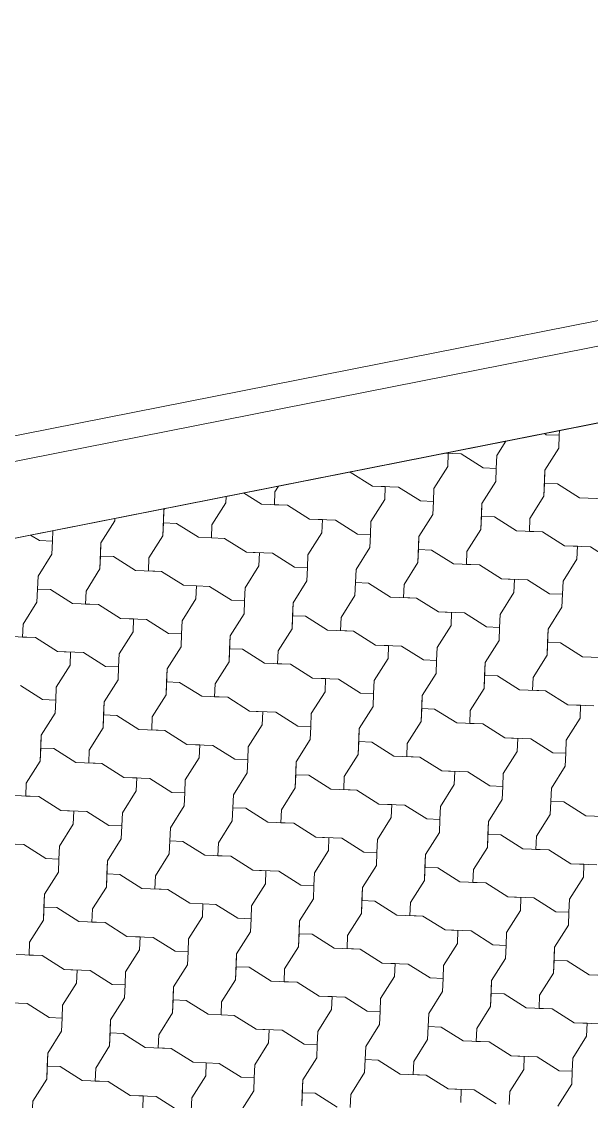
# Model space of a CAD drawing. Header units: metres. Extents: x -111189 to -108577, y -72951 to -72647.
# Drawn here: x -110743.475 to -110742.342, y -72944.839 to -72942.692 of the extents above; entities that cross this region are included whole.
import ezdxf

# ---------------------------------------------------------------- set-up
doc = ezdxf.new("R2010")
doc.units = ezdxf.units.M
doc.header["$MEASUREMENT"] = 0
doc.set_wipeout_variables(frame=1)
doc.linetypes.add('Dot & Dashed', pattern=[0.670278, 0.3175, -0.176389, 0, -0.176389])
doc.linetypes.add('Wipeout_Contour', pattern=[1, 0, -1])
for name, color, linetype in [('Planta Piso -1_1_0', 7, 'Continuous'), ('Planta Piso -1_1_02 - PASSEIOS', 7, 'Continuous'), ('Planta Piso -1_1_07 - MUROS', 7, 'Continuous')]:
    doc.layers.add(name, color=color, linetype=linetype)

# ---------------------------------------------------------------- blocks, each defined once
blk = doc.blocks.new('*X139', base_point=(-110755.4355, -72968.689))
at = {"layer": 'Planta Piso -1_1_02 - PASSEIOS', "color": 253, "linetype": 'Continuous', "lineweight": 9, "ltscale": 1000}
for p, q in [((-110742.4059, -72943.5049), (-110742.4062, -72943.5143)), ((-110742.5304, -72943.5542), (-110742.5126, -72943.526)), ((-110742.4359, -72943.5109), (-110742.4321, -72943.5133)), ((-110742.4321, -72943.5133), (-110742.4062, -72943.5143)), ((-110742.4072, -72943.5402), (-110742.4062, -72943.5143)), ((-110742.4072, -72943.5402), (-110742.4062, -72943.5143)), ((-110742.6346, -72943.5501), (-110742.6269, -72943.5504)), ((-110742.6346, -72943.5501), (-110742.601, -72943.5514)), ((-110742.6279, -72943.5763), (-110742.6269, -72943.5504)), ((-110742.4349, -72943.5839), (-110742.4072, -72943.5402)), ((-110742.4349, -72943.5839), (-110742.4072, -72943.5402)), ((-110742.601, -72943.5514), (-110742.5573, -72943.5791)), ((-110742.5304, -72943.5542), (-110742.5314, -72943.5801)), ((-110742.8217, -72943.5876), (-110742.8239, -72943.5875)), ((-110742.8239, -72943.5875), (-110742.8217, -72943.5876)), ((-110742.8217, -72943.5876), (-110742.7779, -72943.6152)), ((-110742.8217, -72943.5876), (-110742.7779, -72943.6152)), ((-110742.6556, -72943.62), (-110742.6279, -72943.5763)), ((-110742.5573, -72943.5791), (-110742.5314, -72943.5801)), ((-110742.5324, -72943.606), (-110742.5314, -72943.5801)), ((-110742.5324, -72943.606), (-110742.5314, -72943.5801)), ((-110742.4369, -72943.6356), (-110742.4349, -72943.5839)), ((-110742.4349, -72943.5839), (-110742.4359, -72943.6098)), ((-110742.7779, -72943.6152), (-110742.7521, -72943.6162)), ((-110742.7779, -72943.6152), (-110742.7262, -72943.6172)), ((-110742.5601, -72943.6497), (-110742.5324, -72943.606)), ((-110742.5601, -72943.6497), (-110742.5324, -72943.606)), ((-110742.4369, -72943.6356), (-110742.4359, -72943.6098)), ((-110742.41, -72943.6108), (-110742.4359, -72943.6098)), ((-110742.41, -72943.6108), (-110742.3663, -72943.6384)), ((-110743.0693, -72943.6485), (-110743.0688, -72943.6358)), ((-110743.0693, -72943.6485), (-110743.0688, -72943.6358)), ((-110743.034, -72943.629), (-110742.9986, -72943.6513)), ((-110742.9717, -72943.6265), (-110742.9727, -72943.6523)), ((-110742.9717, -72943.6265), (-110742.9727, -72943.6523)), ((-110742.9717, -72943.6265), (-110742.9646, -72943.6153)), ((-110742.9717, -72943.6265), (-110742.9646, -72943.6153)), ((-110742.7531, -72943.6421), (-110742.7521, -72943.6162)), ((-110742.7262, -72943.6172), (-110742.6824, -72943.6449)), ((-110742.6556, -72943.62), (-110742.6566, -72943.6459)), ((-110742.4646, -72943.6794), (-110742.4369, -72943.6356)), ((-110742.4646, -72943.6794), (-110742.4369, -72943.6356)), ((-110743.0969, -72943.6923), (-110743.0693, -72943.6485)), ((-110743.0969, -72943.6923), (-110743.0693, -72943.6485)), ((-110742.9986, -72943.6513), (-110742.9469, -72943.6534)), ((-110742.9469, -72943.6534), (-110742.9727, -72943.6523)), ((-110742.9469, -72943.6534), (-110742.9031, -72943.681)), ((-110742.9469, -72943.6534), (-110742.9031, -72943.681)), ((-110742.7807, -72943.6859), (-110742.7531, -72943.6421)), ((-110742.6824, -72943.6449), (-110742.6566, -72943.6459)), ((-110742.6576, -72943.6718), (-110742.6566, -72943.6459)), ((-110742.6576, -72943.6718), (-110742.6566, -72943.6459)), ((-110742.5621, -72943.7015), (-110742.5601, -72943.6497)), ((-110742.5601, -72943.6497), (-110742.5611, -72943.6756)), ((-110742.3663, -72943.6384), (-110742.3146, -72943.6405)), ((-110743.2899, -72943.6846), (-110743.2897, -72943.6795)), ((-110743.2899, -72943.6846), (-110743.2897, -72943.6795)), ((-110743.1944, -72943.7143), (-110743.1924, -72943.6626)), ((-110743.1924, -72943.6626), (-110743.1934, -72943.6885)), ((-110743.1924, -72943.6626), (-110743.1907, -72943.6599)), ((-110743.1924, -72943.6626), (-110743.1907, -72943.6599)), ((-110742.6852, -72943.7155), (-110742.6576, -72943.6718)), ((-110742.6852, -72943.7155), (-110742.6576, -72943.6718)), ((-110742.5621, -72943.7015), (-110742.5611, -72943.6756)), ((-110742.5352, -72943.6766), (-110742.5611, -72943.6756)), ((-110742.5352, -72943.6766), (-110742.4915, -72943.7043)), ((-110742.4646, -72943.6794), (-110742.4656, -72943.7053)), ((-110742.4646, -72943.6794), (-110742.4656, -72943.7053)), ((-110743.3176, -72943.7284), (-110743.2899, -72943.6846)), ((-110743.3176, -72943.7284), (-110743.2899, -72943.6846)), ((-110743.1944, -72943.7143), (-110743.1934, -72943.6885)), ((-110743.1675, -72943.6895), (-110743.1934, -72943.6885)), ((-110743.1675, -72943.6895), (-110743.1238, -72943.7171)), ((-110743.0969, -72943.6923), (-110743.0979, -72943.7181)), ((-110743.0969, -72943.6923), (-110743.0979, -72943.7181)), ((-110742.9031, -72943.681), (-110742.8772, -72943.682)), ((-110742.9031, -72943.681), (-110742.8514, -72943.6831)), ((-110742.8783, -72943.7079), (-110742.8772, -72943.682)), ((-110742.8514, -72943.6831), (-110742.8076, -72943.7107)), ((-110742.7807, -72943.6859), (-110742.7818, -72943.7117)), ((-110743.4574, -72943.7126), (-110743.4399, -72943.7236)), ((-110743.4133, -72943.7038), (-110743.4141, -72943.7246)), ((-110743.2221, -72943.7581), (-110743.1944, -72943.7143)), ((-110743.2221, -72943.7581), (-110743.1944, -72943.7143)), ((-110743.1238, -72943.7171), (-110743.0721, -72943.7192)), ((-110743.0721, -72943.7192), (-110743.0979, -72943.7181)), ((-110743.0721, -72943.7192), (-110743.0283, -72943.7468)), ((-110743.0721, -72943.7192), (-110743.0283, -72943.7468)), ((-110742.9059, -72943.7517), (-110742.8783, -72943.7079)), ((-110742.8076, -72943.7107), (-110742.7818, -72943.7117)), ((-110742.7828, -72943.7376), (-110742.7818, -72943.7117)), ((-110742.7828, -72943.7376), (-110742.7818, -72943.7117)), ((-110742.6873, -72943.7673), (-110742.6852, -72943.7155)), ((-110742.6852, -72943.7155), (-110742.6863, -72943.7414)), ((-110742.5897, -72943.7452), (-110742.5621, -72943.7015)), ((-110742.5897, -72943.7452), (-110742.5621, -72943.7015)), ((-110742.4915, -72943.7043), (-110742.4397, -72943.7063)), ((-110742.4397, -72943.7063), (-110742.4656, -72943.7053)), ((-110742.4397, -72943.7063), (-110742.396, -72943.7339)), ((-110742.4397, -72943.7063), (-110742.396, -72943.7339)), ((-110743.4399, -72943.7236), (-110743.4141, -72943.7246)), ((-110743.4151, -72943.7504), (-110743.4141, -72943.7246)), ((-110743.4151, -72943.7504), (-110743.4141, -72943.7246)), ((-110743.3196, -72943.7801), (-110743.3176, -72943.7284)), ((-110743.3176, -72943.7284), (-110743.3186, -72943.7543)), ((-110742.8104, -72943.7813), (-110742.7828, -72943.7376)), ((-110742.8104, -72943.7813), (-110742.7828, -72943.7376)), ((-110742.6873, -72943.7673), (-110742.6863, -72943.7414)), ((-110742.6604, -72943.7424), (-110742.6863, -72943.7414)), ((-110742.6604, -72943.7424), (-110742.6166, -72943.7701)), ((-110742.396, -72943.7339), (-110742.3701, -72943.735)), ((-110742.396, -72943.7339), (-110742.3442, -72943.736)), ((-110742.3711, -72943.7608), (-110742.3701, -72943.735)), ((-110742.3442, -72943.736), (-110742.3005, -72943.7636)), ((-110743.4427, -72943.7942), (-110743.4151, -72943.7504)), ((-110743.4427, -72943.7942), (-110743.4151, -72943.7504)), ((-110743.3196, -72943.7801), (-110743.3186, -72943.7543)), ((-110743.2927, -72943.7553), (-110743.3186, -72943.7543)), ((-110743.2927, -72943.7553), (-110743.249, -72943.7829)), ((-110743.2221, -72943.7581), (-110743.2231, -72943.784)), ((-110743.2221, -72943.7581), (-110743.2231, -72943.784)), ((-110743.0283, -72943.7468), (-110743.0024, -72943.7478)), ((-110743.0283, -72943.7468), (-110742.9766, -72943.7489)), ((-110743.0035, -72943.7737), (-110743.0024, -72943.7478)), ((-110742.9766, -72943.7489), (-110742.9328, -72943.7765)), ((-110742.9059, -72943.7517), (-110742.9069, -72943.7775)), ((-110742.5897, -72943.7452), (-110742.5908, -72943.7711)), ((-110742.5897, -72943.7452), (-110742.5908, -72943.7711)), ((-110742.3988, -72943.8046), (-110742.3711, -72943.7608)), ((-110743.3472, -72943.8239), (-110743.3196, -72943.7801)), ((-110743.3472, -72943.8239), (-110743.3196, -72943.7801)), ((-110743.249, -72943.7829), (-110743.1972, -72943.785)), ((-110743.1972, -72943.785), (-110743.2231, -72943.784)), ((-110743.1972, -72943.785), (-110743.1535, -72943.8126)), ((-110743.1972, -72943.785), (-110743.1535, -72943.8126)), ((-110743.0311, -72943.8175), (-110743.0035, -72943.7737)), ((-110742.9328, -72943.7765), (-110742.9069, -72943.7775)), ((-110742.908, -72943.8034), (-110742.9069, -72943.7775)), ((-110742.908, -72943.8034), (-110742.9069, -72943.7775)), ((-110742.8125, -72943.8331), (-110742.8104, -72943.7813)), ((-110742.8104, -72943.7813), (-110742.8114, -72943.8072)), ((-110742.7149, -72943.811), (-110742.6873, -72943.7673)), ((-110742.7149, -72943.811), (-110742.6873, -72943.7673)), ((-110742.6166, -72943.7701), (-110742.5649, -72943.7721)), ((-110742.5649, -72943.7721), (-110742.5908, -72943.7711)), ((-110742.5649, -72943.7721), (-110742.5211, -72943.7997)), ((-110742.5649, -72943.7721), (-110742.5211, -72943.7997)), ((-110743.4448, -72943.8459), (-110743.4427, -72943.7942)), ((-110743.4427, -72943.7942), (-110743.4438, -72943.8201)), ((-110742.9356, -72943.8472), (-110742.908, -72943.8034)), ((-110742.9356, -72943.8472), (-110742.908, -72943.8034)), ((-110742.8125, -72943.8331), (-110742.8114, -72943.8072)), ((-110742.7856, -72943.8082), (-110742.8114, -72943.8072)), ((-110742.7856, -72943.8082), (-110742.7418, -72943.8359)), ((-110742.5211, -72943.7997), (-110742.4953, -72943.8008)), ((-110742.5211, -72943.7997), (-110742.4694, -72943.8018)), ((-110742.4963, -72943.8266), (-110742.4953, -72943.8008)), ((-110742.4694, -72943.8018), (-110742.4256, -72943.8294)), ((-110742.3988, -72943.8046), (-110742.3998, -72943.8305)), ((-110743.4448, -72943.8459), (-110743.4438, -72943.8201)), ((-110743.4179, -72943.8211), (-110743.4438, -72943.8201)), ((-110743.4179, -72943.8211), (-110743.3741, -72943.8487)), ((-110743.3472, -72943.8239), (-110743.3483, -72943.8498)), ((-110743.3472, -72943.8239), (-110743.3483, -72943.8498)), ((-110743.1535, -72943.8126), (-110743.1276, -72943.8136)), ((-110743.1535, -72943.8126), (-110743.1017, -72943.8147)), ((-110743.1286, -72943.8395), (-110743.1276, -72943.8136)), ((-110743.1017, -72943.8147), (-110743.058, -72943.8423)), ((-110743.0311, -72943.8175), (-110743.0321, -72943.8433)), ((-110742.7149, -72943.811), (-110742.7159, -72943.8369)), ((-110742.7149, -72943.811), (-110742.7159, -72943.8369)), ((-110742.5239, -72943.8704), (-110742.4963, -72943.8266)), ((-110742.4256, -72943.8294), (-110742.3998, -72943.8305)), ((-110743.4724, -72943.8897), (-110743.4448, -72943.8459)), ((-110743.4724, -72943.8897), (-110743.4448, -72943.8459)), ((-110743.3741, -72943.8487), (-110743.3224, -72943.8508)), ((-110743.3224, -72943.8508), (-110743.3483, -72943.8498)), ((-110743.3224, -72943.8508), (-110743.2786, -72943.8784)), ((-110743.3224, -72943.8508), (-110743.2786, -72943.8784)), ((-110743.1563, -72943.8833), (-110743.1286, -72943.8395)), ((-110743.058, -72943.8423), (-110743.0321, -72943.8433)), ((-110743.0331, -72943.8692), (-110743.0321, -72943.8433)), ((-110743.0331, -72943.8692), (-110743.0321, -72943.8433)), ((-110742.9376, -72943.8989), (-110742.9356, -72943.8472)), ((-110742.9356, -72943.8472), (-110742.9366, -72943.873)), ((-110742.8401, -72943.8768), (-110742.8125, -72943.8331)), ((-110742.8401, -72943.8768), (-110742.8125, -72943.8331)), ((-110742.7418, -72943.8359), (-110742.6901, -72943.8379)), ((-110742.6901, -72943.8379), (-110742.7159, -72943.8369)), ((-110742.6901, -72943.8379), (-110742.6463, -72943.8656)), ((-110742.6901, -72943.8379), (-110742.6463, -72943.8656)), ((-110742.4008, -72943.8563), (-110742.3998, -72943.8305)), ((-110742.4008, -72943.8563), (-110742.3998, -72943.8305)), ((-110743.0608, -72943.913), (-110743.0331, -72943.8692)), ((-110743.0608, -72943.913), (-110743.0331, -72943.8692)), ((-110742.6463, -72943.8656), (-110742.6205, -72943.8666)), ((-110742.6463, -72943.8656), (-110742.5946, -72943.8676)), ((-110742.6215, -72943.8924), (-110742.6205, -72943.8666)), ((-110742.5946, -72943.8676), (-110742.5508, -72943.8952)), ((-110742.5239, -72943.8704), (-110742.525, -72943.8963)), ((-110742.4284, -72943.9001), (-110742.4008, -72943.8563)), ((-110742.4284, -72943.9001), (-110742.4008, -72943.8563)), ((-110743.4724, -72943.8897), (-110743.4735, -72943.9156)), ((-110743.4724, -72943.8897), (-110743.4735, -72943.9156)), ((-110743.2786, -72943.8784), (-110743.2528, -72943.8794)), ((-110743.2786, -72943.8784), (-110743.2269, -72943.8805)), ((-110743.2538, -72943.9053), (-110743.2528, -72943.8794)), ((-110743.2269, -72943.8805), (-110743.1832, -72943.9081)), ((-110743.1563, -72943.8833), (-110743.1573, -72943.9091)), ((-110742.9376, -72943.8989), (-110742.9366, -72943.873)), ((-110742.9108, -72943.874), (-110742.9366, -72943.873)), ((-110742.9108, -72943.874), (-110742.867, -72943.9017)), ((-110742.8401, -72943.8768), (-110742.8411, -72943.9027)), ((-110742.8401, -72943.8768), (-110742.8411, -72943.9027)), ((-110742.6491, -72943.9362), (-110742.6215, -72943.8924)), ((-110743.4993, -72943.9145), (-110743.4476, -72943.9166)), ((-110743.4476, -72943.9166), (-110743.4735, -72943.9156)), ((-110743.2814, -72943.9491), (-110743.2538, -72943.9053)), ((-110743.1832, -72943.9081), (-110743.1573, -72943.9091)), ((-110743.1583, -72943.935), (-110743.1573, -72943.9091)), ((-110743.1583, -72943.935), (-110743.1573, -72943.9091)), ((-110743.0628, -72943.9647), (-110743.0608, -72943.913)), ((-110743.0608, -72943.913), (-110743.0618, -72943.9388)), ((-110742.9653, -72943.9426), (-110742.9376, -72943.8989)), ((-110742.9653, -72943.9426), (-110742.9376, -72943.8989)), ((-110742.867, -72943.9017), (-110742.8153, -72943.9037)), ((-110742.8153, -72943.9037), (-110742.8411, -72943.9027)), ((-110742.8153, -72943.9037), (-110742.7715, -72943.9314)), ((-110742.8153, -72943.9037), (-110742.7715, -72943.9314)), ((-110742.5508, -72943.8952), (-110742.525, -72943.8963)), ((-110742.526, -72943.9221), (-110742.525, -72943.8963)), ((-110742.526, -72943.9221), (-110742.525, -72943.8963)), ((-110742.4305, -72943.9518), (-110742.4284, -72943.9001)), ((-110742.4284, -72943.9001), (-110742.4295, -72943.9259)), ((-110743.4476, -72943.9166), (-110743.4038, -72943.9442)), ((-110743.4476, -72943.9166), (-110743.4038, -72943.9442)), ((-110743.1859, -72943.9788), (-110743.1583, -72943.935)), ((-110743.1859, -72943.9788), (-110743.1583, -72943.935)), ((-110742.7715, -72943.9314), (-110742.7456, -72943.9324)), ((-110742.7715, -72943.9314), (-110742.7198, -72943.9334)), ((-110742.7467, -72943.9582), (-110742.7456, -72943.9324)), ((-110742.7198, -72943.9334), (-110742.676, -72943.961)), ((-110742.6491, -72943.9362), (-110742.6501, -72943.9621)), ((-110742.5536, -72943.9659), (-110742.526, -72943.9221)), ((-110742.5536, -72943.9659), (-110742.526, -72943.9221)), ((-110742.4305, -72943.9518), (-110742.4295, -72943.9259)), ((-110742.4036, -72943.927), (-110742.4295, -72943.9259)), ((-110742.4036, -72943.927), (-110742.3598, -72943.9546)), ((-110743.4038, -72943.9442), (-110743.378, -72943.9453)), ((-110743.4038, -72943.9442), (-110743.3521, -72943.9463)), ((-110743.379, -72943.9711), (-110743.378, -72943.9453)), ((-110743.3521, -72943.9463), (-110743.3083, -72943.9739)), ((-110743.2814, -72943.9491), (-110743.2825, -72943.9749)), ((-110743.0628, -72943.9647), (-110743.0618, -72943.9388)), ((-110743.0359, -72943.9398), (-110743.0618, -72943.9388)), ((-110743.0359, -72943.9398), (-110742.9922, -72943.9675)), ((-110742.9653, -72943.9426), (-110742.9663, -72943.9685)), ((-110742.9653, -72943.9426), (-110742.9663, -72943.9685)), ((-110742.7743, -72944.002), (-110742.7467, -72943.9582)), ((-110742.4581, -72943.9956), (-110742.4305, -72943.9518)), ((-110742.4581, -72943.9956), (-110742.4305, -72943.9518)), ((-110742.3598, -72943.9546), (-110742.3081, -72943.9567)), ((-110743.4066, -72944.0149), (-110743.379, -72943.9711)), ((-110743.3083, -72943.9739), (-110743.2825, -72943.9749)), ((-110743.2835, -72944.0008), (-110743.2825, -72943.9749)), ((-110743.2835, -72944.0008), (-110743.2825, -72943.9749)), ((-110743.188, -72944.0305), (-110743.1859, -72943.9788)), ((-110743.1859, -72943.9788), (-110743.187, -72944.0046)), ((-110743.0905, -72944.0085), (-110743.0628, -72943.9647)), ((-110743.0905, -72944.0085), (-110743.0628, -72943.9647)), ((-110742.9922, -72943.9675), (-110742.9404, -72943.9695)), ((-110742.9404, -72943.9695), (-110742.9663, -72943.9685)), ((-110742.9404, -72943.9695), (-110742.8967, -72943.9972)), ((-110742.9404, -72943.9695), (-110742.8967, -72943.9972)), ((-110742.676, -72943.961), (-110742.6501, -72943.9621)), ((-110742.6512, -72943.9879), (-110742.6501, -72943.9621)), ((-110742.6512, -72943.9879), (-110742.6501, -72943.9621)), ((-110742.5557, -72944.0176), (-110742.5536, -72943.9659)), ((-110742.5536, -72943.9659), (-110742.5546, -72943.9918)), ((-110743.3111, -72944.0446), (-110743.2835, -72944.0008)), ((-110743.3111, -72944.0446), (-110743.2835, -72944.0008)), ((-110742.8967, -72943.9972), (-110742.8708, -72943.9982)), ((-110742.8967, -72943.9972), (-110742.845, -72943.9992)), ((-110742.8718, -72944.0241), (-110742.8708, -72943.9982)), ((-110742.845, -72943.9992), (-110742.8012, -72944.0269)), ((-110742.6788, -72944.0317), (-110742.6512, -72943.9879)), ((-110742.6788, -72944.0317), (-110742.6512, -72943.9879)), ((-110742.5557, -72944.0176), (-110742.5546, -72943.9918)), ((-110742.5288, -72943.9928), (-110742.5546, -72943.9918)), ((-110742.5288, -72943.9928), (-110742.485, -72944.0204)), ((-110742.4581, -72943.9956), (-110742.4592, -72944.0214)), ((-110742.4581, -72943.9956), (-110742.4592, -72944.0214)), ((-110743.4773, -72944.0121), (-110743.4335, -72944.0397)), ((-110743.4066, -72944.0149), (-110743.4076, -72944.0407)), ((-110743.188, -72944.0305), (-110743.187, -72944.0046)), ((-110743.1611, -72944.0057), (-110743.187, -72944.0046)), ((-110743.1611, -72944.0057), (-110743.1173, -72944.0333)), ((-110743.0905, -72944.0085), (-110743.0915, -72944.0343)), ((-110743.0905, -72944.0085), (-110743.0915, -72944.0343)), ((-110742.7743, -72944.002), (-110742.7753, -72944.0279)), ((-110742.5833, -72944.0614), (-110742.5557, -72944.0176)), ((-110742.5833, -72944.0614), (-110742.5557, -72944.0176)), ((-110742.485, -72944.0204), (-110742.4333, -72944.0225)), ((-110742.4333, -72944.0225), (-110742.4592, -72944.0214)), ((-110742.4333, -72944.0225), (-110742.3895, -72944.0501)), ((-110742.4333, -72944.0225), (-110742.3895, -72944.0501)), ((-110743.4335, -72944.0397), (-110743.4076, -72944.0407)), ((-110743.4087, -72944.0666), (-110743.4076, -72944.0407)), ((-110743.4087, -72944.0666), (-110743.4076, -72944.0407)), ((-110743.3132, -72944.0963), (-110743.3111, -72944.0446)), ((-110743.3111, -72944.0446), (-110743.3122, -72944.0704)), ((-110743.2156, -72944.0743), (-110743.188, -72944.0305)), ((-110743.2156, -72944.0743), (-110743.188, -72944.0305)), ((-110743.1173, -72944.0333), (-110743.0656, -72944.0353)), ((-110743.0656, -72944.0353), (-110743.0915, -72944.0343)), ((-110743.0656, -72944.0353), (-110743.0219, -72944.063)), ((-110743.0656, -72944.0353), (-110743.0219, -72944.063)), ((-110742.8995, -72944.0678), (-110742.8718, -72944.0241)), ((-110742.8012, -72944.0269), (-110742.7753, -72944.0279)), ((-110742.7763, -72944.0537), (-110742.7753, -72944.0279)), ((-110742.7763, -72944.0537), (-110742.7753, -72944.0279)), ((-110742.6809, -72944.0834), (-110742.6788, -72944.0317)), ((-110742.6788, -72944.0317), (-110742.6798, -72944.0576)), ((-110743.0219, -72944.063), (-110742.996, -72944.064)), ((-110743.0219, -72944.063), (-110742.9701, -72944.065)), ((-110742.997, -72944.0899), (-110742.996, -72944.064)), ((-110742.9701, -72944.065), (-110742.9264, -72944.0927)), ((-110742.804, -72944.0975), (-110742.7763, -72944.0537)), ((-110742.804, -72944.0975), (-110742.7763, -72944.0537)), ((-110742.6809, -72944.0834), (-110742.6798, -72944.0576)), ((-110742.654, -72944.0586), (-110742.6798, -72944.0576)), ((-110742.654, -72944.0586), (-110742.6102, -72944.0862)), ((-110742.5833, -72944.0614), (-110742.5843, -72944.0872)), ((-110742.5833, -72944.0614), (-110742.5843, -72944.0872)), ((-110742.3895, -72944.0501), (-110742.3637, -72944.0511)), ((-110742.3895, -72944.0501), (-110742.3378, -72944.0521)), ((-110742.3647, -72944.077), (-110742.3637, -72944.0511)), ((-110743.4363, -72944.1104), (-110743.4087, -72944.0666)), ((-110743.4363, -72944.1104), (-110743.4087, -72944.0666)), ((-110743.3132, -72944.0963), (-110743.3122, -72944.0704)), ((-110743.2863, -72944.0715), (-110743.3122, -72944.0704)), ((-110743.2863, -72944.0715), (-110743.2425, -72944.0991)), ((-110743.2156, -72944.0743), (-110743.2167, -72944.1001)), ((-110743.2156, -72944.0743), (-110743.2167, -72944.1001)), ((-110742.8995, -72944.0678), (-110742.9005, -72944.0937)), ((-110742.7085, -72944.1272), (-110742.6809, -72944.0834)), ((-110742.7085, -72944.1272), (-110742.6809, -72944.0834)), ((-110742.6102, -72944.0862), (-110742.5585, -72944.0883)), ((-110742.5585, -72944.0883), (-110742.5843, -72944.0872)), ((-110742.3923, -72944.1208), (-110742.3647, -72944.077)), ((-110743.3408, -72944.1401), (-110743.3132, -72944.0963)), ((-110743.3408, -72944.1401), (-110743.3132, -72944.0963)), ((-110743.2425, -72944.0991), (-110743.1908, -72944.1011)), ((-110743.1908, -72944.1011), (-110743.2167, -72944.1001)), ((-110743.1908, -72944.1011), (-110743.147, -72944.1288)), ((-110743.1908, -72944.1011), (-110743.147, -72944.1288)), ((-110743.0246, -72944.1336), (-110742.997, -72944.0899)), ((-110742.9264, -72944.0927), (-110742.9005, -72944.0937)), ((-110742.9015, -72944.1195), (-110742.9005, -72944.0937)), ((-110742.9015, -72944.1195), (-110742.9005, -72944.0937)), ((-110742.806, -72944.1492), (-110742.804, -72944.0975)), ((-110742.804, -72944.0975), (-110742.805, -72944.1234)), ((-110742.5585, -72944.0883), (-110742.5147, -72944.1159)), ((-110742.5585, -72944.0883), (-110742.5147, -72944.1159)), ((-110743.4384, -72944.1621), (-110743.4363, -72944.1104)), ((-110743.4363, -72944.1104), (-110743.4373, -72944.1362)), ((-110743.147, -72944.1288), (-110743.1212, -72944.1298)), ((-110743.147, -72944.1288), (-110743.0953, -72944.1308)), ((-110743.1222, -72944.1557), (-110743.1212, -72944.1298)), ((-110742.9292, -72944.1633), (-110742.9015, -72944.1195)), ((-110742.9292, -72944.1633), (-110742.9015, -72944.1195)), ((-110742.806, -72944.1492), (-110742.805, -72944.1234)), ((-110742.7791, -72944.1244), (-110742.805, -72944.1234)), ((-110742.7791, -72944.1244), (-110742.7354, -72944.152)), ((-110742.7085, -72944.1272), (-110742.7095, -72944.1531)), ((-110742.7085, -72944.1272), (-110742.7095, -72944.1531)), ((-110742.5147, -72944.1159), (-110742.4888, -72944.1169)), ((-110742.5147, -72944.1159), (-110742.463, -72944.118)), ((-110742.4899, -72944.1428), (-110742.4888, -72944.1169)), ((-110742.463, -72944.118), (-110742.4192, -72944.1456)), ((-110742.3923, -72944.1208), (-110742.3933, -72944.1466)), ((-110743.4384, -72944.1621), (-110743.4373, -72944.1362)), ((-110743.4115, -72944.1373), (-110743.4373, -72944.1362)), ((-110743.4115, -72944.1373), (-110743.3677, -72944.1649)), ((-110743.3408, -72944.1401), (-110743.3418, -72944.1659)), ((-110743.3408, -72944.1401), (-110743.3418, -72944.1659)), ((-110743.0953, -72944.1308), (-110743.0515, -72944.1585)), ((-110743.0246, -72944.1336), (-110743.0257, -72944.1595)), ((-110742.8337, -72944.193), (-110742.806, -72944.1492)), ((-110742.8337, -72944.193), (-110742.806, -72944.1492)), ((-110742.5175, -72944.1866), (-110742.4899, -72944.1428)), ((-110742.4192, -72944.1456), (-110742.3933, -72944.1466)), ((-110742.3944, -72944.1725), (-110742.3933, -72944.1466)), ((-110742.3944, -72944.1725), (-110742.3933, -72944.1466)), ((-110743.466, -72944.2059), (-110743.4384, -72944.1621)), ((-110743.466, -72944.2059), (-110743.4384, -72944.1621)), ((-110743.3677, -72944.1649), (-110743.316, -72944.167)), ((-110743.316, -72944.167), (-110743.3418, -72944.1659)), ((-110743.316, -72944.167), (-110743.2722, -72944.1946)), ((-110743.316, -72944.167), (-110743.2722, -72944.1946)), ((-110743.1498, -72944.1994), (-110743.1222, -72944.1557)), ((-110743.0515, -72944.1585), (-110743.0257, -72944.1595)), ((-110743.0267, -72944.1854), (-110743.0257, -72944.1595)), ((-110743.0267, -72944.1854), (-110743.0257, -72944.1595)), ((-110742.9312, -72944.215), (-110742.9292, -72944.1633)), ((-110742.9292, -72944.1633), (-110742.9302, -72944.1892)), ((-110742.7354, -72944.152), (-110742.6837, -72944.1541)), ((-110742.6837, -72944.1541), (-110742.7095, -72944.1531)), ((-110742.6837, -72944.1541), (-110742.6399, -72944.1817)), ((-110742.6837, -72944.1541), (-110742.6399, -72944.1817)), ((-110742.422, -72944.2162), (-110742.3944, -72944.1725)), ((-110742.422, -72944.2162), (-110742.3944, -72944.1725)), ((-110743.2722, -72944.1946), (-110743.2463, -72944.1956)), ((-110743.2722, -72944.1946), (-110743.2205, -72944.1966)), ((-110743.0543, -72944.2291), (-110743.0267, -72944.1854)), ((-110743.0543, -72944.2291), (-110743.0267, -72944.1854)), ((-110742.9312, -72944.215), (-110742.9302, -72944.1892)), ((-110742.9043, -72944.1902), (-110742.9302, -72944.1892)), ((-110742.9043, -72944.1902), (-110742.8606, -72944.2178)), ((-110742.8337, -72944.193), (-110742.8347, -72944.2189)), ((-110742.8337, -72944.193), (-110742.8347, -72944.2189)), ((-110742.6399, -72944.1817), (-110742.614, -72944.1827)), ((-110742.6399, -72944.1817), (-110742.5882, -72944.1838)), ((-110742.615, -72944.2086), (-110742.614, -72944.1827)), ((-110742.5882, -72944.1838), (-110742.5444, -72944.2114)), ((-110742.5175, -72944.1866), (-110742.5185, -72944.2124)), ((-110743.466, -72944.2059), (-110743.467, -72944.2317)), ((-110743.466, -72944.2059), (-110743.467, -72944.2317)), ((-110743.2474, -72944.2215), (-110743.2463, -72944.1956)), ((-110743.2205, -72944.1966), (-110743.1767, -72944.2243)), ((-110743.1498, -72944.1994), (-110743.1509, -72944.2253)), ((-110742.9588, -72944.2588), (-110742.9312, -72944.215)), ((-110742.9588, -72944.2588), (-110742.9312, -72944.215)), ((-110742.6427, -72944.2524), (-110742.615, -72944.2086)), ((-110742.5444, -72944.2114), (-110742.5185, -72944.2124)), ((-110742.5196, -72944.2383), (-110742.5185, -72944.2124)), ((-110742.5196, -72944.2383), (-110742.5185, -72944.2124)), ((-110742.4241, -72944.268), (-110742.422, -72944.2162)), ((-110742.422, -72944.2162), (-110742.423, -72944.2421)), ((-110743.4929, -72944.2307), (-110743.4412, -72944.2328)), ((-110743.4412, -72944.2328), (-110743.467, -72944.2317)), ((-110743.4412, -72944.2328), (-110743.3974, -72944.2604)), ((-110743.4412, -72944.2328), (-110743.3974, -72944.2604)), ((-110743.275, -72944.2652), (-110743.2474, -72944.2215)), ((-110743.1767, -72944.2243), (-110743.1509, -72944.2253)), ((-110743.1519, -72944.2512), (-110743.1509, -72944.2253)), ((-110743.1519, -72944.2512), (-110743.1509, -72944.2253)), ((-110743.0564, -72944.2808), (-110743.0543, -72944.2291)), ((-110743.0543, -72944.2291), (-110743.0554, -72944.255)), ((-110742.8606, -72944.2178), (-110742.8088, -72944.2199)), ((-110742.8088, -72944.2199), (-110742.8347, -72944.2189)), ((-110742.8088, -72944.2199), (-110742.7651, -72944.2475)), ((-110742.8088, -72944.2199), (-110742.7651, -72944.2475)), ((-110743.1795, -72944.2949), (-110743.1519, -72944.2512)), ((-110743.1795, -72944.2949), (-110743.1519, -72944.2512)), ((-110743.0564, -72944.2808), (-110743.0554, -72944.255)), ((-110743.0295, -72944.256), (-110743.0554, -72944.255)), ((-110743.0295, -72944.256), (-110742.9857, -72944.2836)), ((-110742.9588, -72944.2588), (-110742.9599, -72944.2847)), ((-110742.9588, -72944.2588), (-110742.9599, -72944.2847)), ((-110742.7651, -72944.2475), (-110742.7392, -72944.2485)), ((-110742.7651, -72944.2475), (-110742.7133, -72944.2496)), ((-110742.7402, -72944.2744), (-110742.7392, -72944.2485)), ((-110742.7133, -72944.2496), (-110742.6696, -72944.2772)), ((-110742.6427, -72944.2524), (-110742.6437, -72944.2782)), ((-110742.5472, -72944.2821), (-110742.5196, -72944.2383)), ((-110742.5472, -72944.2821), (-110742.5196, -72944.2383)), ((-110742.4241, -72944.268), (-110742.423, -72944.2421)), ((-110742.3972, -72944.2431), (-110742.423, -72944.2421)), ((-110742.3972, -72944.2431), (-110742.3534, -72944.2708)), ((-110743.3974, -72944.2604), (-110743.3715, -72944.2614)), ((-110743.3974, -72944.2604), (-110743.3457, -72944.2624)), ((-110743.3725, -72944.2873), (-110743.3715, -72944.2614)), ((-110743.3457, -72944.2624), (-110743.3019, -72944.2901)), ((-110743.275, -72944.2652), (-110743.276, -72944.2911)), ((-110743.084, -72944.3246), (-110743.0564, -72944.2808)), ((-110743.084, -72944.3246), (-110743.0564, -72944.2808)), ((-110742.7679, -72944.3182), (-110742.7402, -72944.2744)), ((-110742.6696, -72944.2772), (-110742.6437, -72944.2782)), ((-110742.6447, -72944.3041), (-110742.6437, -72944.2782)), ((-110742.6447, -72944.3041), (-110742.6437, -72944.2782)), ((-110742.4517, -72944.3117), (-110742.4241, -72944.268)), ((-110742.4517, -72944.3117), (-110742.4241, -72944.268)), ((-110742.3534, -72944.2708), (-110742.3017, -72944.2728)), ((-110743.4002, -72944.3311), (-110743.3725, -72944.2873)), ((-110743.3019, -72944.2901), (-110743.276, -72944.2911)), ((-110743.2771, -72944.317), (-110743.276, -72944.2911)), ((-110743.2771, -72944.317), (-110743.276, -72944.2911)), ((-110743.1816, -72944.3467), (-110743.1795, -72944.2949)), ((-110743.1795, -72944.2949), (-110743.1805, -72944.3208)), ((-110742.9857, -72944.2836), (-110742.934, -72944.2857)), ((-110742.934, -72944.2857), (-110742.9599, -72944.2847)), ((-110742.934, -72944.2857), (-110742.8902, -72944.3133)), ((-110742.934, -72944.2857), (-110742.8902, -72944.3133)), ((-110742.5492, -72944.3338), (-110742.5472, -72944.2821)), ((-110742.5472, -72944.2821), (-110742.5482, -72944.3079)), ((-110743.3047, -72944.3607), (-110743.2771, -72944.317)), ((-110743.3047, -72944.3607), (-110743.2771, -72944.317)), ((-110743.1816, -72944.3467), (-110743.1805, -72944.3208)), ((-110743.1547, -72944.3218), (-110743.1805, -72944.3208)), ((-110743.1547, -72944.3218), (-110743.1109, -72944.3494)), ((-110742.8902, -72944.3133), (-110742.8644, -72944.3144)), ((-110742.8902, -72944.3133), (-110742.8385, -72944.3154)), ((-110742.8654, -72944.3402), (-110742.8644, -72944.3144)), ((-110742.8385, -72944.3154), (-110742.7947, -72944.343)), ((-110742.7679, -72944.3182), (-110742.7689, -72944.344)), ((-110742.6724, -72944.3479), (-110742.6447, -72944.3041)), ((-110742.6724, -72944.3479), (-110742.6447, -72944.3041)), ((-110742.5492, -72944.3338), (-110742.5482, -72944.3079)), ((-110742.5224, -72944.3089), (-110742.5482, -72944.3079)), ((-110742.5224, -72944.3089), (-110742.4786, -72944.3366)), ((-110742.4517, -72944.3117), (-110742.4527, -72944.3376)), ((-110742.4517, -72944.3117), (-110742.4527, -72944.3376)), ((-110743.5226, -72944.3262), (-110743.4708, -72944.3283)), ((-110743.4708, -72944.3283), (-110743.4271, -72944.3559)), ((-110743.4002, -72944.3311), (-110743.4012, -72944.3569)), ((-110743.084, -72944.3246), (-110743.085, -72944.3505)), ((-110743.084, -72944.3246), (-110743.085, -72944.3505)), ((-110742.893, -72944.384), (-110742.8654, -72944.3402)), ((-110742.7947, -72944.343), (-110742.7689, -72944.344)), ((-110742.7699, -72944.3699), (-110742.7689, -72944.344)), ((-110742.7699, -72944.3699), (-110742.7689, -72944.344)), ((-110742.5769, -72944.3775), (-110742.5492, -72944.3338)), ((-110742.5769, -72944.3775), (-110742.5492, -72944.3338)), ((-110742.4786, -72944.3366), (-110742.4269, -72944.3386)), ((-110742.4269, -72944.3386), (-110742.4527, -72944.3376)), ((-110742.4269, -72944.3386), (-110742.3831, -72944.3663)), ((-110742.4269, -72944.3386), (-110742.3831, -72944.3663)), ((-110743.4271, -72944.3559), (-110743.4012, -72944.3569)), ((-110743.4022, -72944.3828), (-110743.4012, -72944.3569)), ((-110743.4022, -72944.3828), (-110743.4012, -72944.3569)), ((-110743.3067, -72944.4125), (-110743.3047, -72944.3607)), ((-110743.3047, -72944.3607), (-110743.3057, -72944.3866)), ((-110743.2092, -72944.3904), (-110743.1816, -72944.3467)), ((-110743.2092, -72944.3904), (-110743.1816, -72944.3467)), ((-110743.1109, -72944.3494), (-110743.0592, -72944.3515)), ((-110743.0592, -72944.3515), (-110743.085, -72944.3505)), ((-110743.0592, -72944.3515), (-110743.0154, -72944.3791)), ((-110743.0592, -72944.3515), (-110743.0154, -72944.3791)), ((-110742.6744, -72944.3996), (-110742.6724, -72944.3479)), ((-110742.6724, -72944.3479), (-110742.6734, -72944.3737)), ((-110742.3831, -72944.3663), (-110742.3572, -72944.3673)), ((-110742.3831, -72944.3663), (-110742.3314, -72944.3683)), ((-110743.4299, -72944.4265), (-110743.4022, -72944.3828)), ((-110743.4299, -72944.4265), (-110743.4022, -72944.3828)), ((-110743.3067, -72944.4125), (-110743.3057, -72944.3866)), ((-110743.2799, -72944.3876), (-110743.3057, -72944.3866)), ((-110743.2799, -72944.3876), (-110743.2361, -72944.4153)), ((-110743.0154, -72944.3791), (-110742.9896, -72944.3802)), ((-110743.0154, -72944.3791), (-110742.9637, -72944.3812)), ((-110742.9906, -72944.406), (-110742.9896, -72944.3802)), ((-110742.9637, -72944.3812), (-110742.9199, -72944.4088)), ((-110742.893, -72944.384), (-110742.8941, -72944.4098)), ((-110742.7975, -72944.4137), (-110742.7699, -72944.3699)), ((-110742.7975, -72944.4137), (-110742.7699, -72944.3699)), ((-110742.6744, -72944.3996), (-110742.6734, -72944.3737)), ((-110742.6475, -72944.3747), (-110742.6734, -72944.3737)), ((-110742.6475, -72944.3747), (-110742.6038, -72944.4024)), ((-110742.5769, -72944.3775), (-110742.5779, -72944.4034)), ((-110742.5769, -72944.3775), (-110742.5779, -72944.4034)), ((-110742.3583, -72944.3931), (-110742.3572, -72944.3673)), ((-110743.2092, -72944.3904), (-110743.2102, -72944.4163)), ((-110743.2092, -72944.3904), (-110743.2102, -72944.4163)), ((-110743.0182, -72944.4498), (-110742.9906, -72944.406)), ((-110742.9199, -72944.4088), (-110742.8941, -72944.4098)), ((-110742.7021, -72944.4434), (-110742.6744, -72944.3996)), ((-110742.7021, -72944.4434), (-110742.6744, -72944.3996)), ((-110742.6038, -72944.4024), (-110742.552, -72944.4044)), ((-110742.552, -72944.4044), (-110742.5779, -72944.4034)), ((-110742.552, -72944.4044), (-110742.5083, -72944.4321)), ((-110742.552, -72944.4044), (-110742.5083, -72944.4321)), ((-110742.3859, -72944.4369), (-110742.3583, -72944.3931)), ((-110743.4319, -72944.4783), (-110743.4299, -72944.4265)), ((-110743.4299, -72944.4265), (-110743.4309, -72944.4524)), ((-110743.3344, -72944.4562), (-110743.3067, -72944.4125)), ((-110743.3344, -72944.4562), (-110743.3067, -72944.4125)), ((-110743.2361, -72944.4153), (-110743.1844, -72944.4173)), ((-110743.1844, -72944.4173), (-110743.2102, -72944.4163)), ((-110743.1844, -72944.4173), (-110743.1406, -72944.4449)), ((-110743.1844, -72944.4173), (-110743.1406, -72944.4449)), ((-110742.8951, -72944.4357), (-110742.8941, -72944.4098)), ((-110742.8951, -72944.4357), (-110742.8941, -72944.4098)), ((-110742.7996, -72944.4654), (-110742.7975, -72944.4137)), ((-110742.7975, -72944.4137), (-110742.7986, -72944.4395)), ((-110743.4319, -72944.4783), (-110743.4309, -72944.4524)), ((-110743.405, -72944.4534), (-110743.4309, -72944.4524)), ((-110743.1406, -72944.4449), (-110743.1147, -72944.446)), ((-110743.1406, -72944.4449), (-110743.0889, -72944.447)), ((-110743.1158, -72944.4718), (-110743.1147, -72944.446)), ((-110743.0889, -72944.447), (-110743.0451, -72944.4746)), ((-110743.0182, -72944.4498), (-110743.0192, -72944.4757)), ((-110742.9227, -72944.4795), (-110742.8951, -72944.4357)), ((-110742.9227, -72944.4795), (-110742.8951, -72944.4357)), ((-110742.7996, -72944.4654), (-110742.7986, -72944.4395)), ((-110742.7727, -72944.4406), (-110742.7986, -72944.4395)), ((-110742.7727, -72944.4406), (-110742.7289, -72944.4682)), ((-110742.7021, -72944.4434), (-110742.7031, -72944.4692)), ((-110742.7021, -72944.4434), (-110742.7031, -72944.4692)), ((-110742.5083, -72944.4321), (-110742.4824, -72944.4331)), ((-110742.5083, -72944.4321), (-110742.4565, -72944.4341)), ((-110742.4834, -72944.459), (-110742.4824, -72944.4331)), ((-110742.4565, -72944.4341), (-110742.4128, -72944.4618)), ((-110742.3859, -72944.4369), (-110742.3869, -72944.4628)), ((-110743.405, -72944.4534), (-110743.3613, -72944.4811)), ((-110743.3344, -72944.4562), (-110743.3354, -72944.4821)), ((-110743.3344, -72944.4562), (-110743.3354, -72944.4821)), ((-110743.1434, -72944.5156), (-110743.1158, -72944.4718)), ((-110742.8272, -72944.5092), (-110742.7996, -72944.4654)), ((-110742.8272, -72944.5092), (-110742.7996, -72944.4654)), ((-110742.7289, -72944.4682), (-110742.6772, -72944.4702)), ((-110742.6772, -72944.4702), (-110742.7031, -72944.4692)), ((-110742.6772, -72944.4702), (-110742.6334, -72944.4979)), ((-110742.6772, -72944.4702), (-110742.6334, -72944.4979)), ((-110742.5111, -72944.5027), (-110742.4834, -72944.459)), ((-110742.4128, -72944.4618), (-110742.3869, -72944.4628)), ((-110742.3879, -72944.4886), (-110742.3869, -72944.4628)), ((-110742.3879, -72944.4886), (-110742.3869, -72944.4628)), ((-110743.4596, -72944.522), (-110743.4319, -72944.4783)), ((-110743.4596, -72944.522), (-110743.4319, -72944.4783)), ((-110743.3613, -72944.4811), (-110743.3095, -72944.4831)), ((-110743.3095, -72944.4831), (-110743.3354, -72944.4821)), ((-110743.3095, -72944.4831), (-110743.2658, -72944.5107)), ((-110743.3095, -72944.4831), (-110743.2658, -72944.5107)), ((-110743.0451, -72944.4746), (-110743.0192, -72944.4757)), ((-110743.0203, -72944.5015), (-110743.0192, -72944.4757)), ((-110743.0203, -72944.5015), (-110743.0192, -72944.4757)), ((-110742.9248, -72944.5312), (-110742.9227, -72944.4795)), ((-110742.9227, -72944.4795), (-110742.9237, -72944.5053)), ((-110742.4156, -72944.5324), (-110742.3879, -72944.4886)), ((-110742.4156, -72944.5324), (-110742.3879, -72944.4886)), ((-110743.2658, -72944.5107), (-110743.2399, -72944.5118)), ((-110743.2658, -72944.5107), (-110743.214, -72944.5128)), ((-110743.2409, -72944.5376), (-110743.2399, -72944.5118)), ((-110743.214, -72944.5128), (-110743.1703, -72944.5404)), ((-110743.1434, -72944.5156), (-110743.1444, -72944.5415)), ((-110743.0479, -72944.5453), (-110743.0203, -72944.5015)), ((-110743.0479, -72944.5453), (-110743.0203, -72944.5015)), ((-110742.9248, -72944.5312), (-110742.9237, -72944.5053)), ((-110742.8979, -72944.5064), (-110742.9237, -72944.5053)), ((-110742.8979, -72944.5064), (-110742.8541, -72944.534)), ((-110742.8272, -72944.5092), (-110742.8283, -72944.535)), ((-110742.8272, -72944.5092), (-110742.8283, -72944.535)), ((-110742.6334, -72944.4979), (-110742.6076, -72944.4989)), ((-110742.6334, -72944.4979), (-110742.5817, -72944.4999)), ((-110742.6086, -72944.5248), (-110742.6076, -72944.4989)), ((-110742.5817, -72944.4999), (-110742.538, -72944.5276)), ((-110742.5111, -72944.5027), (-110742.5121, -72944.5286)), ((-110743.4596, -72944.522), (-110743.4606, -72944.5479)), ((-110743.4596, -72944.522), (-110743.4606, -72944.5479)), ((-110743.2686, -72944.5814), (-110743.2409, -72944.5376)), ((-110742.9524, -72944.575), (-110742.9248, -72944.5312)), ((-110742.9524, -72944.575), (-110742.9248, -72944.5312)), ((-110742.8541, -72944.534), (-110742.8024, -72944.536)), ((-110742.8024, -72944.536), (-110742.8283, -72944.535)), ((-110742.8024, -72944.536), (-110742.7586, -72944.5637)), ((-110742.8024, -72944.536), (-110742.7586, -72944.5637)), ((-110742.6362, -72944.5685), (-110742.6086, -72944.5248)), ((-110742.538, -72944.5276), (-110742.5121, -72944.5286)), ((-110742.5131, -72944.5544), (-110742.5121, -72944.5286)), ((-110742.5131, -72944.5544), (-110742.5121, -72944.5286)), ((-110742.4176, -72944.5841), (-110742.4156, -72944.5324)), ((-110742.4156, -72944.5324), (-110742.4166, -72944.5583)), ((-110743.4864, -72944.5469), (-110743.4347, -72944.5489)), ((-110743.4347, -72944.5489), (-110743.4606, -72944.5479)), ((-110743.4347, -72944.5489), (-110743.3909, -72944.5766)), ((-110743.4347, -72944.5489), (-110743.3909, -72944.5766)), ((-110743.1703, -72944.5404), (-110743.1444, -72944.5415)), ((-110743.1454, -72944.5673), (-110743.1444, -72944.5415)), ((-110743.1454, -72944.5673), (-110743.1444, -72944.5415)), ((-110743.0499, -72944.597), (-110743.0479, -72944.5453)), ((-110743.0479, -72944.5453), (-110743.0489, -72944.5711)), ((-110742.5408, -72944.5982), (-110742.5131, -72944.5544)), ((-110742.5408, -72944.5982), (-110742.5131, -72944.5544)), ((-110742.4176, -72944.5841), (-110742.4166, -72944.5583)), ((-110742.3907, -72944.5593), (-110742.4166, -72944.5583)), ((-110742.3907, -72944.5593), (-110742.347, -72944.5869)), ((-110743.3909, -72944.5766), (-110743.3651, -72944.5776)), ((-110743.3909, -72944.5766), (-110743.3392, -72944.5786)), ((-110743.3661, -72944.6034), (-110743.3651, -72944.5776)), ((-110743.3392, -72944.5786), (-110743.2955, -72944.6062)), ((-110743.2686, -72944.5814), (-110743.2696, -72944.6073)), ((-110743.1731, -72944.6111), (-110743.1454, -72944.5673)), ((-110743.1731, -72944.6111), (-110743.1454, -72944.5673)), ((-110743.0499, -72944.597), (-110743.0489, -72944.5711)), ((-110743.0231, -72944.5722), (-110743.0489, -72944.5711)), ((-110743.0231, -72944.5722), (-110742.9793, -72944.5998)), ((-110742.9524, -72944.575), (-110742.9534, -72944.6008)), ((-110742.9524, -72944.575), (-110742.9534, -72944.6008)), ((-110742.7586, -72944.5637), (-110742.7328, -72944.5647)), ((-110742.7586, -72944.5637), (-110742.7069, -72944.5657)), ((-110742.7338, -72944.5906), (-110742.7328, -72944.5647)), ((-110742.7069, -72944.5657), (-110742.6631, -72944.5934)), ((-110742.6362, -72944.5685), (-110742.6373, -72944.5944)), ((-110743.0776, -72944.6408), (-110743.0499, -72944.597)), ((-110743.0776, -72944.6408), (-110743.0499, -72944.597)), ((-110742.9793, -72944.5998), (-110742.9276, -72944.6019)), ((-110742.9276, -72944.6019), (-110742.9534, -72944.6008)), ((-110742.9276, -72944.6019), (-110742.8838, -72944.6295)), ((-110742.9276, -72944.6019), (-110742.8838, -72944.6295)), ((-110742.7614, -72944.6343), (-110742.7338, -72944.5906)), ((-110742.6631, -72944.5934), (-110742.6373, -72944.5944)), ((-110742.6383, -72944.6203), (-110742.6373, -72944.5944)), ((-110742.6383, -72944.6203), (-110742.6373, -72944.5944)), ((-110742.5428, -72944.6499), (-110742.5408, -72944.5982)), ((-110742.5408, -72944.5982), (-110742.5418, -72944.6241)), ((-110742.4453, -72944.6279), (-110742.4176, -72944.5841)), ((-110742.4453, -72944.6279), (-110742.4176, -72944.5841)), ((-110742.347, -72944.5869), (-110742.2952, -72944.589)), ((-110743.3937, -72944.6472), (-110743.3661, -72944.6034)), ((-110743.2955, -72944.6062), (-110743.2696, -72944.6073)), ((-110743.2706, -72944.6331), (-110743.2696, -72944.6073)), ((-110743.2706, -72944.6331), (-110743.2696, -72944.6073)), ((-110743.1751, -72944.6628), (-110743.1731, -72944.6111)), ((-110743.1731, -72944.6111), (-110743.1741, -72944.637)), ((-110742.6659, -72944.664), (-110742.6383, -72944.6203)), ((-110742.6659, -72944.664), (-110742.6383, -72944.6203)), ((-110742.5428, -72944.6499), (-110742.5418, -72944.6241)), ((-110742.5159, -72944.6251), (-110742.5418, -72944.6241)), ((-110743.5161, -72944.6424), (-110743.4644, -72944.6444)), ((-110743.4644, -72944.6444), (-110743.4206, -72944.672)), ((-110743.2983, -72944.6769), (-110743.2706, -72944.6331)), ((-110743.2983, -72944.6769), (-110743.2706, -72944.6331)), ((-110743.1751, -72944.6628), (-110743.1741, -72944.637)), ((-110743.1482, -72944.638), (-110743.1741, -72944.637)), ((-110743.1482, -72944.638), (-110743.1045, -72944.6656)), ((-110743.0776, -72944.6408), (-110743.0786, -72944.6666)), ((-110743.0776, -72944.6408), (-110743.0786, -72944.6666)), ((-110742.8838, -72944.6295), (-110742.8579, -72944.6305)), ((-110742.8838, -72944.6295), (-110742.8321, -72944.6315)), ((-110742.859, -72944.6564), (-110742.8579, -72944.6305)), ((-110742.8321, -72944.6315), (-110742.7883, -72944.6592)), ((-110742.7614, -72944.6343), (-110742.7624, -72944.6602)), ((-110742.5159, -72944.6251), (-110742.4721, -72944.6527)), ((-110742.4453, -72944.6279), (-110742.4463, -72944.6538)), ((-110742.4453, -72944.6279), (-110742.4463, -72944.6538)), ((-110743.3937, -72944.6472), (-110743.3948, -72944.6731)), ((-110743.2028, -72944.7066), (-110743.1751, -72944.6628)), ((-110743.2028, -72944.7066), (-110743.1751, -72944.6628)), ((-110743.1045, -72944.6656), (-110743.0527, -72944.6677)), ((-110743.0527, -72944.6677), (-110743.0786, -72944.6666)), ((-110742.8866, -72944.7001), (-110742.859, -72944.6564)), ((-110742.7883, -72944.6592), (-110742.7624, -72944.6602)), ((-110742.7635, -72944.6861), (-110742.7624, -72944.6602)), ((-110742.7635, -72944.6861), (-110742.7624, -72944.6602)), ((-110742.668, -72944.7157), (-110742.6659, -72944.664)), ((-110742.6659, -72944.664), (-110742.667, -72944.6899)), ((-110742.5704, -72944.6937), (-110742.5428, -72944.6499)), ((-110742.5704, -72944.6937), (-110742.5428, -72944.6499)), ((-110742.4721, -72944.6527), (-110742.4204, -72944.6548)), ((-110742.4204, -72944.6548), (-110742.4463, -72944.6538)), ((-110742.4204, -72944.6548), (-110742.3767, -72944.6824)), ((-110742.4204, -72944.6548), (-110742.3767, -72944.6824)), ((-110743.4206, -72944.672), (-110743.3948, -72944.6731)), ((-110743.3958, -72944.6989), (-110743.3948, -72944.6731)), ((-110743.3958, -72944.6989), (-110743.3948, -72944.6731)), ((-110743.3003, -72944.7286), (-110743.2983, -72944.6769)), ((-110743.2983, -72944.6769), (-110743.2993, -72944.7028)), ((-110743.0527, -72944.6677), (-110743.009, -72944.6953)), ((-110743.0527, -72944.6677), (-110743.009, -72944.6953)), ((-110742.7911, -72944.7298), (-110742.7635, -72944.6861)), ((-110742.7911, -72944.7298), (-110742.7635, -72944.6861)), ((-110742.3767, -72944.6824), (-110742.3508, -72944.6834)), ((-110742.3767, -72944.6824), (-110742.3249, -72944.6845)), ((-110742.3518, -72944.7093), (-110742.3508, -72944.6834)), ((-110743.4234, -72944.7427), (-110743.3958, -72944.6989)), ((-110743.4234, -72944.7427), (-110743.3958, -72944.6989)), ((-110743.3003, -72944.7286), (-110743.2993, -72944.7028)), ((-110743.2734, -72944.7038), (-110743.2993, -72944.7028)), ((-110743.2734, -72944.7038), (-110743.2296, -72944.7314)), ((-110743.2028, -72944.7066), (-110743.2038, -72944.7324)), ((-110743.2028, -72944.7066), (-110743.2038, -72944.7324)), ((-110743.009, -72944.6953), (-110742.9831, -72944.6963)), ((-110743.009, -72944.6953), (-110742.9573, -72944.6973)), ((-110742.9841, -72944.7222), (-110742.9831, -72944.6963)), ((-110742.9573, -72944.6973), (-110742.9135, -72944.725)), ((-110742.8866, -72944.7001), (-110742.8876, -72944.726)), ((-110742.668, -72944.7157), (-110742.667, -72944.6899)), ((-110742.6411, -72944.6909), (-110742.667, -72944.6899)), ((-110742.6411, -72944.6909), (-110742.5973, -72944.7185)), ((-110742.5704, -72944.6937), (-110742.5715, -72944.7196)), ((-110742.5704, -72944.6937), (-110742.5715, -72944.7196)), ((-110742.3795, -72944.7531), (-110742.3518, -72944.7093)), ((-110743.3279, -72944.7724), (-110743.3003, -72944.7286)), ((-110743.3279, -72944.7724), (-110743.3003, -72944.7286)), ((-110743.2296, -72944.7314), (-110743.1779, -72944.7335)), ((-110743.0118, -72944.766), (-110742.9841, -72944.7222)), ((-110742.9135, -72944.725), (-110742.8876, -72944.726)), ((-110742.8886, -72944.7519), (-110742.8876, -72944.726)), ((-110742.8886, -72944.7519), (-110742.8876, -72944.726)), ((-110742.7932, -72944.7816), (-110742.7911, -72944.7298)), ((-110742.7911, -72944.7298), (-110742.7921, -72944.7557)), ((-110742.6956, -72944.7595), (-110742.668, -72944.7157)), ((-110742.6956, -72944.7595), (-110742.668, -72944.7157)), ((-110742.5973, -72944.7185), (-110742.5456, -72944.7206)), ((-110742.5456, -72944.7206), (-110742.5715, -72944.7196)), ((-110742.5456, -72944.7206), (-110742.5018, -72944.7482)), ((-110742.5456, -72944.7206), (-110742.5018, -72944.7482)), ((-110743.4255, -72944.7944), (-110743.4234, -72944.7427)), ((-110743.4234, -72944.7427), (-110743.4245, -72944.7686)), ((-110743.1779, -72944.7335), (-110743.2038, -72944.7324)), ((-110743.1779, -72944.7335), (-110743.1342, -72944.7611)), ((-110743.1779, -72944.7335), (-110743.1342, -72944.7611)), ((-110742.9163, -72944.7956), (-110742.8886, -72944.7519)), ((-110742.9163, -72944.7956), (-110742.8886, -72944.7519)), ((-110742.5018, -72944.7482), (-110742.476, -72944.7493)), ((-110742.5018, -72944.7482), (-110742.4501, -72944.7503)), ((-110742.477, -72944.7751), (-110742.476, -72944.7493)), ((-110742.4501, -72944.7503), (-110742.4063, -72944.7779)), ((-110742.3795, -72944.7531), (-110742.3805, -72944.7789)), ((-110743.4255, -72944.7944), (-110743.4245, -72944.7686)), ((-110743.3986, -72944.7696), (-110743.4245, -72944.7686)), ((-110743.3986, -72944.7696), (-110743.3548, -72944.7972)), ((-110743.3279, -72944.7724), (-110743.329, -72944.7983)), ((-110743.3279, -72944.7724), (-110743.329, -72944.7983)), ((-110743.1342, -72944.7611), (-110743.1083, -72944.7621)), ((-110743.1342, -72944.7611), (-110743.0824, -72944.7632)), ((-110743.1093, -72944.788), (-110743.1083, -72944.7621)), ((-110743.0824, -72944.7632), (-110743.0387, -72944.7908)), ((-110743.0118, -72944.766), (-110743.0128, -72944.7918)), ((-110742.7932, -72944.7816), (-110742.7921, -72944.7557)), ((-110742.7663, -72944.7567), (-110742.7921, -72944.7557)), ((-110742.7663, -72944.7567), (-110742.7225, -72944.7844)), ((-110742.6956, -72944.7595), (-110742.6966, -72944.7854)), ((-110742.6956, -72944.7595), (-110742.6966, -72944.7854)), ((-110743.4531, -72944.8382), (-110743.4255, -72944.7944)), ((-110743.4531, -72944.8382), (-110743.4255, -72944.7944)), ((-110743.137, -72944.8318), (-110743.1093, -72944.788)), ((-110743.0387, -72944.7908), (-110743.0128, -72944.7918)), ((-110743.0138, -72944.8177), (-110743.0128, -72944.7918)), ((-110743.0138, -72944.8177), (-110743.0128, -72944.7918)), ((-110742.9183, -72944.8474), (-110742.9163, -72944.7956)), ((-110742.9163, -72944.7956), (-110742.9173, -72944.8215)), ((-110742.8208, -72944.8253), (-110742.7932, -72944.7816)), ((-110742.8208, -72944.8253), (-110742.7932, -72944.7816)), ((-110742.7225, -72944.7844), (-110742.6708, -72944.7864)), ((-110742.6708, -72944.7864), (-110742.6966, -72944.7854)), ((-110742.6708, -72944.7864), (-110742.627, -72944.814)), ((-110742.6708, -72944.7864), (-110742.627, -72944.814)), ((-110742.5046, -72944.8189), (-110742.477, -72944.7751)), ((-110742.4063, -72944.7779), (-110742.3805, -72944.7789)), ((-110742.3815, -72944.8048), (-110742.3805, -72944.7789)), ((-110742.3815, -72944.8048), (-110742.3805, -72944.7789)), ((-110743.3548, -72944.7972), (-110743.3031, -72944.7993)), ((-110743.3031, -72944.7993), (-110743.329, -72944.7983)), ((-110743.3031, -72944.7993), (-110743.2593, -72944.8269)), ((-110743.3031, -72944.7993), (-110743.2593, -72944.8269)), ((-110742.627, -72944.814), (-110742.6011, -72944.8151)), ((-110742.627, -72944.814), (-110742.5753, -72944.8161)), ((-110742.6022, -72944.8409), (-110742.6011, -72944.8151)), ((-110742.5753, -72944.8161), (-110742.5315, -72944.8437)), ((-110742.4091, -72944.8486), (-110742.3815, -72944.8048)), ((-110742.4091, -72944.8486), (-110742.3815, -72944.8048)), ((-110743.4531, -72944.8382), (-110743.4541, -72944.8641)), ((-110743.4531, -72944.8382), (-110743.4541, -72944.8641)), ((-110743.2593, -72944.8269), (-110743.2335, -72944.8279)), ((-110743.2593, -72944.8269), (-110743.2076, -72944.829)), ((-110743.2345, -72944.8538), (-110743.2335, -72944.8279)), ((-110743.2076, -72944.829), (-110743.1638, -72944.8566)), ((-110743.137, -72944.8318), (-110743.138, -72944.8576)), ((-110743.0415, -72944.8614), (-110743.0138, -72944.8177)), ((-110743.0415, -72944.8614), (-110743.0138, -72944.8177)), ((-110742.9183, -72944.8474), (-110742.9173, -72944.8215)), ((-110742.8914, -72944.8225), (-110742.9173, -72944.8215)), ((-110742.8914, -72944.8225), (-110742.8477, -72944.8502)), ((-110742.8208, -72944.8253), (-110742.8218, -72944.8512)), ((-110742.8208, -72944.8253), (-110742.8218, -72944.8512)), ((-110742.5046, -72944.8189), (-110742.5057, -72944.8447))]:
    blk.add_line(p, q, dxfattribs=at)

msp = doc.modelspace()

# ---------------------------------------------------------------- wipeouts: each hides what was drawn before it
at = {"color": 254, "linetype": 'Wipeout_Contour', "lineweight": 0, "ltscale": 1856403.940493357}
msp.add_wipeout([(-110746.6508, -72944.3431), (-110746.6508, -72945.8061), (-110744.0476, -72945.2887), (-110740.2322, -72944.5303), (-110739.0325, -72944.2918), (-110727.7187, -72942.043), (-110724.0295, -72941.3098), (-110721.2326, -72940.7538), (-110721.2326, -72939.3245), (-110724.3019, -72939.9305), (-110727.9937, -72940.6594), (-110739.3087, -72942.8934), (-110740.5087, -72943.1304), (-110744.325, -72943.8839)], dxfattribs=at).dxf.layer = 'Planta Piso -1_1_02 - PASSEIOS'

# ---------------------------------------------------------------- next in the draw order: linework, layer by layer
at = {"layer": 'Planta Piso -1_1_02 - PASSEIOS', "color": 7, "linetype": 'Continuous', "lineweight": 13, "ltscale": 1000, "flags": 128}
msp.add_lwpolyline([(-110746.6508, -72944.3431), (-110744.325, -72943.8839), (-110740.5087, -72943.1304), (-110739.3087, -72942.8934), (-110727.9937, -72940.6594), (-110724.3019, -72939.9305), (-110721.2326, -72939.3245)], dxfattribs=at)
at = {"layer": 'Planta Piso -1_1_07 - MUROS', "color": 7, "linetype": 'Continuous', "lineweight": 13, "ltscale": 1000, "flags": 128}
for points in [[(-110740.783, -72943.1845), (-110740.8218, -72942.9883), (-110743.7818, -72943.5727), (-110743.7431, -72943.769)], [(-110742.2888, -72943.3289), (-110742.2983, -72943.2798), (-110743.7552, -72943.5675), (-110743.7456, -72943.6166)]]:
    msp.add_lwpolyline(points, close=True, dxfattribs=at)

# ---------------------------------------------------------------- next in the draw order: block references
at = {"layer": 'Planta Piso -1_1_0', "color": 7, "linetype": 'Dot & Dashed', "lineweight": 13, "ltscale": 10}
msp.add_blockref('*X139', (-110755.4355, -72968.689), dxfattribs=at)

# ---------------------------------------------------------------- next in the draw order: wipeouts: each hides what was drawn before it
at = {"color": 254, "linetype": 'Wipeout_Contour', "lineweight": 0, "ltscale": 530426.847245}
msp.add_wipeout([(-110744.12, -72942.4934), (-110744.1241, -72943.6403), (-110740.8087, -72942.9857), (-110740.8087, -72942.4934)], dxfattribs=at).dxf.layer = 'Planta Piso -1_1_07 - MUROS'

# ---------------------------------------------------------------- next in the draw order: linework, layer by layer
at = {"layer": 'Planta Piso -1_1_07 - MUROS', "color": 7, "linetype": 'Continuous', "lineweight": 13, "ltscale": 1000, "flags": 128}
msp.add_lwpolyline([(-110744.12, -72942.4934), (-110744.1241, -72943.6403), (-110740.8087, -72942.9857), (-110740.8087, -72942.4934)], close=True, dxfattribs=at)

doc.saveas('drawing.dxf')
